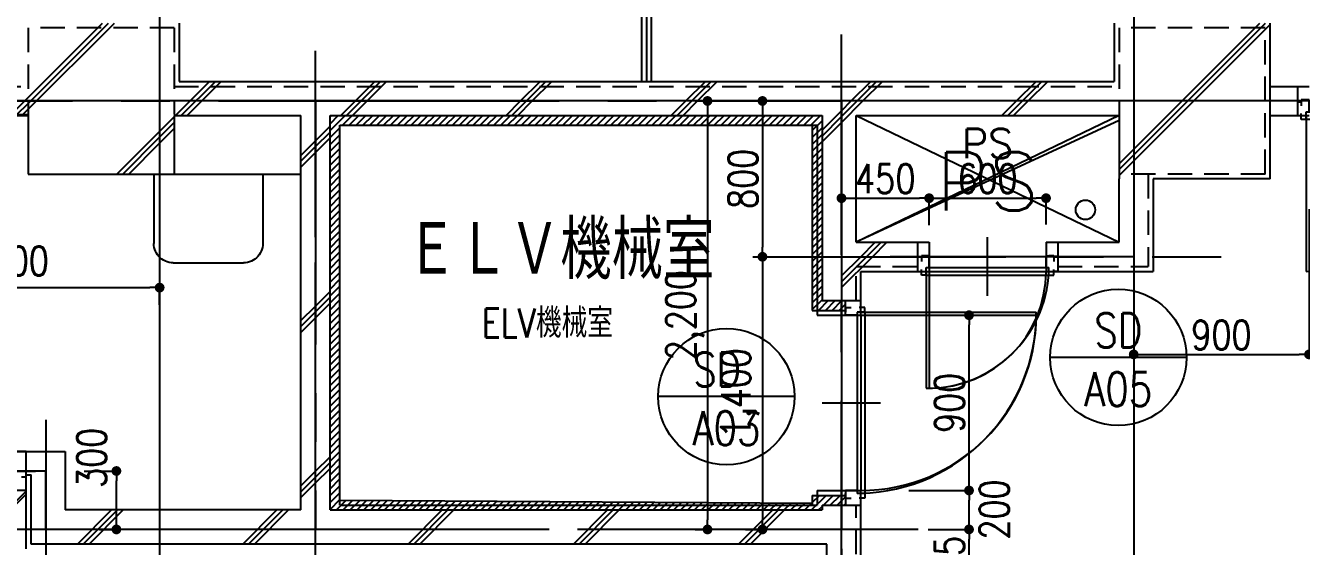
# Model space of a CAD drawing. Header units: millimetres. Extents: x 15495 to 166182, y -39946 to 18307.
# Drawn here: x 40052 to 46602, y -30366 to -27691 of the extents above; entities that cross this region are included whole.
import ezdxf
from ezdxf.enums import TextEntityAlignment as Align

# ---------------------------------------------------------------- set-up
doc = ezdxf.new("R2010")
doc.units = ezdxf.units.MM
doc.header["$LTSCALE"] = 1000
doc.linetypes.add('CENTER', pattern=[2, 1.25, -0.25, 0.25, -0.25])
doc.linetypes.add('DASHED2', pattern=[0.375, 0.25, -0.125])
doc.layers.get('0').update_dxf_attribs({"linetype": 'CONTINUOUS'})
for name, color, linetype in [('1F-A_ELSE-100', 6, 'CONTINUOUS'), ('1F-A_ELSE-50', 6, 'CONTINUOUS'), ('1F-A_EQP-100', 60, 'CONTINUOUS'), ('1F-A_EQP-50', 60, 'CONTINUOUS'), ('1F-DT_ID-100', 13, 'CONTINUOUS'), ('1F-E_DIM-50', 3, 'CONTINUOUS'), ('1F-E_GRID-100', 1, 'CENTER'), ('1F-E_GRID-50', 1, 'CENTER'), ('1F-E_TEXT-100', 3, 'CONTINUOUS'), ('1F-E_TEXT-50', 3, 'CONTINUOUS'), ('1F-F_FINI1-100', 190, 'CONTINUOUS'), ('1F-F_FINI1-50', 190, 'CONTINUOUS'), ('1F-F_FITT1-100', 5, 'CONTINUOUS'), ('1F-F_FITT1-50', 5, 'CONTINUOUS'), ('1F-F_FITT2-50', 1, 'CONTINUOUS'), ('1F-F_HAT1-50', 9, 'CONTINUOUS'), ('1F-F_LAY2-100', 6, 'CONTINUOUS'), ('1F-F_LAY2-50', 6, 'CONTINUOUS'), ('1F-H-AREA-50', 1, 'CENTER'), ('1F-H_LINE1-100', 140, 'CONTINUOUS'), ('1F-H_LINE1-50', 140, 'CONTINUOUS'), ('1F-R_COLM-50', 7, 'CONTINUOUS'), ('1F-R_EWALL-50', 7, 'CONTINUOUS'), ('DT_ID', 13, 'CONTINUOUS'), ('E_TEXT', 3, 'CONTINUOUS'), ('F_FINI1-50', 190, 'CONTINUOUS'), ('F_FITT1-100', 5, 'CONTINUOUS'), ('F_FITT1-50', 5, 'CONTINUOUS')]:
    doc.layers.add(name, color=color, linetype=linetype)
doc.styles.add('DIM', font='romans.shx', dxfattribs={"width": 0.8, "bigfont": 'bigfont.shx'})
doc.styles.add('ROOM', font='romans.shx', dxfattribs={"width": 0.8, "bigfont": 'bigfont.shx'})
doc.styles.get("Standard").update_dxf_attribs({"font": 'txt.shx', "bigfont": 'bigfont.shx'})
doc.dimstyles.new('DIM50_3_3', dxfattribs={"dimscale": 50, "dimtxt": 3, "dimasz": 1, "dimexe": 0, "dimexo": 1, "dimgap": 0.5, "dimtad": 1, "dimdec": 1, "dimdsep": 46, "dimlunit": 6, "dimtxsty": 'DIM', "dimblk1": 'DOT', "dimblk2": 'DOT', "dimsah": 1, "dimcen": 1, "dimclrd": 256, "dimclre": 256, "dimclrt": 256, "dimadec": 0, "dimazin": 0, "dimtfac": 1, "dimtdec": 1, "dimtix": 1, "dimtmove": 2, "dimatfit": 3, "dimldrblk": 'DOT', "dimfxl": 1, "dimtvp": 0.833333, "dimtolj": 1, "dimarcsym": 0})
pattern_1 = [(45, (-28400.75, -11674.75), (-424.264, 424.264), []), (45, (-28370.75, -11674.75), (-424.264, 424.264), []), (45, (-28340.75, -11674.75), (-424.264, 424.264), [])]

# ---------------------------------------------------------------- blocks, each defined once
blk = doc.blocks.new('ROOM')
at = {"layer": 'DT_ID', "flags": 1}
for tag, p in [('室番号', (0, 500)), ('面積', (0, -500)), ('内装制限', (0, -1000)), ('仕上レベル', (0, -1500)), ('スラブレベル', (0, -2000)), ('天井高', (0, -2500)), ('床下地', (0, -3000)), ('床仕上', (0, -3500)), ('巾木高さ', (0, -4000)), ('巾木仕上', (0, -4500)), ('壁下地', (0, -5000)), ('壁仕上', (0, -5500)), ('天井下地', (0, -6000)), ('天井仕上', (0, -6500)), ('見切縁', (0, -7000)), ('備考', (0, -7500))]:
    blk.add_attdef(tag, p, '', height=300, dxfattribs=at)
at = {"layer": 'E_TEXT', "style": 'ROOM', "width": 0.8}
blk.add_attdef('室名', (0, 0), '', height=300, dxfattribs=at)
blk = doc.blocks.new('SD-A05_100')
at = {"layer": 'F_FITT1-100'}
for p, q in [((300, -125), (300, 175)), ((0, 0), (0, -600)), ((0, 0), (600, 0))]:
    blk.add_line(p, q, dxfattribs=at)
blk.add_arc((0, 0), 600, 270, 0, dxfattribs=at)
blk = doc.blocks.new('TATEGU-KIGOU')
at = {"color": 2}
blk.add_line((350, 0), (-350, 0), dxfattribs=at)
blk.add_circle((0, 0), 350, dxfattribs=at)
at = {"color": 2, "style": 'ROOM', "width": 0.8}
for tag, p in [('建具種別', (0, 51.6)), ('建具番号', (0, -250.1))]:
    blk.add_attdef(tag, text='', height=175, dxfattribs=at).set_placement(p, align=Align.CENTER)
at = {"flags": 1}
for tag, p in [('内法寸法（W）', (-414, -713.8)), ('内法寸法（H）', (-414, -1063.8)), ('階', (-373.6, -1414.3)), ('部屋名', (-373.6, -1786.8)), ('メーカー名', (-373.6, -2148.9)), ('値段', (-373.6, -2498.9)), ('重量', (-373.6, -2848.9)), ('建具形状', (-373.6, -3199)), ('開閉方式', (-373.6, -3549)), ('取付場所', (-373.6, -3899)), ('見込', (-373.6, -4296.3)), ('扉厚', (-373.6, -4646.3)), ('仕上', (-373.6, -4996.3)), ('ガラス', (-373.6, -5346.3)), ('建具金物', (-373.6, -5696.3)), ('枠形状', (-373.6, -6046.3)), ('沓摺形状', (-373.6, -6396.3)), ('特記事項', (-373.6, -6746.3)), ('防火性能', (-373.6, -7096.3))]:
    blk.add_attdef(tag, p, '', height=175, dxfattribs=at)
blk = doc.blocks.new('SD-A03_100')
at = {"layer": 'F_FITT1-100'}
for p, q in [((0, 0), (0, -900)), ((0, 0), (900, 0)), ((-200, -450), (100, -450))]:
    blk.add_line(p, q, dxfattribs=at)
blk.add_arc((0, 0), 900, 270, 0, dxfattribs=at)
blk = doc.blocks.new('1F-BLOCK_100')
at = {"layer": '1F-A_ELSE-100'}
for p, q in [((16400, 6575), (16600, 6575)), ((16400, 6425), (16600, 6425))]:
    blk.add_line(p, q, dxfattribs=at)
at = {"layer": '1F-A_ELSE-100', "linetype": 'Continuous'}
blk.add_line((10775, 6125), (11425, 6125), dxfattribs=at)
at = {"layer": '1F-A_ELSE-100'}
blk.add_circle((15452.15, 5941.02), 50, dxfattribs=at)
at = {"layer": '1F-A_EQP-100'}
for p, q in [((10670, 6125), (10670, 5769)), ((11230, 6125), (11230, 5769)), ((10670.55, 5758.55), (10670, 5769)), ((11230, 5769), (11229.45, 5758.55)), ((10672.18, 5748.21), (10670.55, 5758.55)), ((10674.89, 5738.1), (10672.18, 5748.21)), ((10678.65, 5728.33), (10674.89, 5738.1)), ((10683.4, 5719), (10678.65, 5728.33)), ((10689.1, 5710.22), (10683.4, 5719)), ((10695.69, 5702.09), (10689.1, 5710.22)), ((10703.09, 5694.69), (10695.69, 5702.09)), ((11204.31, 5702.09), (11196.91, 5694.69)), ((11210.9, 5710.22), (11204.31, 5702.09)), ((11216.6, 5719), (11210.9, 5710.22)), ((11221.35, 5728.33), (11216.6, 5719)), ((11225.11, 5738.1), (11221.35, 5728.33)), ((11227.81, 5748.21), (11225.11, 5738.1)), ((11229.45, 5758.55), (11227.81, 5748.21)), ((10711.22, 5688.1), (10703.09, 5694.69)), ((10720, 5682.4), (10711.22, 5688.1)), ((10729.33, 5677.65), (10720, 5682.4)), ((10739.1, 5673.89), (10729.33, 5677.65)), ((10749.21, 5671.19), (10739.1, 5673.89)), ((10759.55, 5669.55), (10749.21, 5671.19)), ((10770, 5669), (10759.55, 5669.55)), ((10770, 5669), (11130, 5669)), ((11140.45, 5669.55), (11130, 5669)), ((11150.79, 5671.19), (11140.45, 5669.55)), ((11160.9, 5673.89), (11150.79, 5671.19)), ((11170.67, 5677.65), (11160.9, 5673.89)), ((11180, 5682.4), (11170.67, 5677.65)), ((11188.78, 5688.1), (11180, 5682.4)), ((11196.91, 5694.69), (11188.78, 5688.1))]:
    blk.add_line(p, q, dxfattribs=at)
at = {"layer": '1F-E_GRID-100'}
for p, q in [((10700, 17563.95), (10700, -2342.97)), ((15700, 17563.95), (15700, -2342.97)), ((33306.62, 6500), (-7802.04, 6500))]:
    blk.add_line(p, q, dxfattribs=at)
at = {"layer": '1F-F_FINI1-100'}
for p, q in [((10800, 6900), (10800, 6600)), ((15600, 6900), (15600, 6600)), ((16400, 6100), (16400, 6900)), ((10800, 6600), (15600, 6600)), ((7100.16, 6425), (10025, 6425)), ((10025, 6425), (10025, 6125)), ((10775, 6425), (10775, 6125)), ((10775, 6425), (11425, 6425)), ((11425, 4400), (11425, 6425)), ((14275, 6425), (15625, 6425)), ((14275, 5775), (14275, 6425)), ((11625, 6375), (14075, 6375)), ((11625, 4425), (11625, 6375)), ((14075, 6375), (14075, 5400)), ((15625, 6400), (15625, 6100)), ((10025, 6125), (10775, 6125)), ((15625, 5775), (15625, 6100)), ((15625, 6100), (15625, 6100)), ((15800, 6100), (15800, 5625)), ((16400, 6100), (15800, 6100)), ((14275, 5775), (14650, 5775)), ((14650, 5775), (14650, 5625)), ((15250, 5775), (15625, 5775)), ((15250, 5775), (15250, 5625)), ((14300, 5400), (14300, 5625)), ((14300, 5625), (14650, 5625)), ((15250, 5625), (15800, 5625)), ((14075, 5400), (14300, 5400)), ((9950, 4700), (10215, 4700)), ((10215, 4700), (10215, 4400)), ((10015, 4500), (9950, 4500)), ((10015, 4200), (10015, 4500)), ((14075, 4500), (14300, 4500)), ((14075, 4500), (14075, 4425)), ((14300, 3925), (14300, 4500)), ((11425, 4400), (10215, 4400)), ((11625, 4425), (14075, 4425))]:
    blk.add_line(p, q, dxfattribs=at)
at = {"layer": '1F-F_LAY2-100'}
blk.add_line((10015, 4480.86), (7394.15, 1875), dxfattribs=at)
at = {"layer": '1F-H_LINE1-100'}
for p, q in [((13200, 6600), (13200, 9600)), ((14275, 6425), (15625, 5775)), ((15625, 6400), (14275, 5775))]:
    blk.add_line(p, q, dxfattribs=at)
at = {"layer": '1F-DT_ID-100'}
for p, values in [((15620.95, 5183.19), {'建具種別': 'SD', '建具番号': 'A05'}), ((13609.47, 4982.1), {'建具種別': 'SD ', '建具番号': 'A03'})]:
    blk.add_blockref('TATEGU-KIGOU', p, dxfattribs=at).add_auto_attribs(values)
at = {"layer": '1F-E_TEXT-100'}
ref = blk.add_blockref('ROOM', (11964.33, 5585.22), dxfattribs=at)
ref.add_attrib('室名', 'ＥＬＶ機械室', (11964.33, 5585.22), dxfattribs={"height": 300, "style": 'ROOM', "width": 0.8})
at = {"layer": '1F-F_FITT1-100'}
for name, p in [('SD-A05_100', (14650, 5625)), ('SD-A03_100', (14300, 5400))]:
    blk.add_blockref(name, p, dxfattribs=at)
at = {"layer": '1F-E_TEXT-100'}
blk.add_text('PS', height=300, dxfattribs=at).set_placement((14950, 6087.5), align=Align.MIDDLE)
blk = doc.blocks.new('DOT')
at = {"color": 0, "linetype": 'ByBlock'}
blk.add_line((-0.5, 0), (-1, 0), dxfattribs=at)
at = {"color": 0, "linetype": 'ByBlock', "const_width": 0.5}
blk.add_lwpolyline([(-0.25, 0, 1), (0.25, 0, 1)], format="xyb", close=True, dxfattribs=at)
blk = doc.blocks.new('*D868')
at = {"layer": '1F-E_DIM-50', "lineweight": -2}
for p, q in [((40155.7, -30028.7), (40155.7, -30963.4)), ((39075.7, -30837.1), (39075.7, -30963.4)), ((40105.7, -30963.4), (39125.7, -30963.4))]:
    blk.add_line(p, q, dxfattribs=at)
at = {"layer": '1F-E_DIM-50', "lineweight": -2, "xscale": 50, "yscale": 50, "zscale": 50, "rotation": 180}
blk.add_blockref('DOT', (39075.7, -30963.4), dxfattribs=at)
at = {"layer": '1F-E_DIM-50', "lineweight": -2, "xscale": 50, "yscale": 50, "zscale": 50}
blk.add_blockref('DOT', (40155.7, -30963.4), dxfattribs=at)
at = {"layer": '1F-E_DIM-50', "insert": (39615.7, -30849.1), "char_height": 150, "attachment_point": 5, "style": 'DIM'}
blk.add_mtext('\\A1;1,080', dxfattribs=at)
blk = doc.blocks.new('_DOT')
at = {"color": 0, "linetype": 'ByBlock'}
blk.add_line((-0.5, 0), (-1, 0), dxfattribs=at)
at = {"color": 0, "linetype": 'ByBlock', "const_width": 0.5}
blk.add_lwpolyline([(-0.25, 0, 1), (0.25, 0, 1)], format="xyb", close=True, dxfattribs=at)
blk = doc.blocks.new('*D892')
at = {"layer": '1F-E_DIM-50', "lineweight": -2}
for p, q in [((39140.7, -28778), (39140.7, -29037.3)), ((39190.7, -29037.3), (40690.7, -29037.3)), ((40740.7, -29125.7), (40740.7, -29037.3))]:
    blk.add_line(p, q, dxfattribs=at)
at = {"layer": '1F-E_DIM-50', "lineweight": -2, "xscale": 50, "yscale": 50, "zscale": 50, "rotation": 180}
blk.add_blockref('DOT', (39140.7, -29037.3), dxfattribs=at)
at = {"layer": '1F-E_DIM-50', "lineweight": -2, "xscale": 50, "yscale": 50, "zscale": 50}
blk.add_blockref('DOT', (40740.7, -29037.3), dxfattribs=at)
at = {"layer": '1F-E_DIM-50', "insert": (39940.7, -28923.1), "char_height": 150, "attachment_point": 5, "style": 'DIM'}
blk.add_mtext('\\A1;1,600', dxfattribs=at)
blk = doc.blocks.new('*D869')
at = {"layer": '1F-E_DIM-50', "lineweight": -2}
for p, q in [((40155.7, -30028.7), (40155.7, -30963.4)), ((40740.7, -30403.7), (40740.7, -30963.4)), ((40690.7, -30963.4), (40205.7, -30963.4))]:
    blk.add_line(p, q, dxfattribs=at)
at = {"layer": '1F-E_DIM-50', "lineweight": -2, "xscale": 50, "yscale": 50, "zscale": 50, "rotation": 180}
blk.add_blockref('DOT', (40155.7, -30963.4), dxfattribs=at)
at = {"layer": '1F-E_DIM-50', "lineweight": -2, "xscale": 50, "yscale": 50, "zscale": 50}
blk.add_blockref('DOT', (40740.7, -30963.4), dxfattribs=at)
at = {"layer": '1F-E_DIM-50', "insert": (40448.2, -30863.4), "char_height": 150, "attachment_point": 5, "style": 'DIM'}
blk.add_mtext('\\A1;585', dxfattribs=at)
blk = doc.blocks.new('*D867')
at = {"layer": '1F-E_DIM-50', "lineweight": -2}
for p, q in [((40432.3, -29978.7), (40518.7, -29978.7)), ((40518.7, -30228.7), (40518.7, -30028.7)), ((40432.3, -30278.7), (40518.7, -30278.7))]:
    blk.add_line(p, q, dxfattribs=at)
at = {"layer": '1F-E_DIM-50', "lineweight": -2, "xscale": 50, "yscale": 50, "zscale": 50}
for p, rotation in [((40518.7, -29978.7), 90), ((40518.7, -30278.7), 270)]:
    blk.add_blockref('DOT', p, dxfattribs=dict(at, rotation=rotation))
at = {"layer": '1F-E_DIM-50', "insert": (40391.8, -29911.6), "char_height": 150, "attachment_point": 5, "rotation": 90, "style": 'DIM'}
blk.add_mtext('\\A1;300', dxfattribs=at)
blk = doc.blocks.new('AD-A02_50')
at = {"layer": 'F_FITT1-50'}
for p, q in [((0, 270.2), (0, -221.4)), ((-440, 60), (-440, 30)), ((-440, 60), (-415, 60)), ((-415, 60), (-440, 60)), ((-400, 60), (-440, 60)), ((-440, 60), (-415, 60)), ((-440, 60), (-440, 30)), ((-415, -40), (-415, 0)), ((-415, -40), (-415, 0)), ((-415, 0), (414.7, 0)), ((-400, 0), (-400, 60)), ((400, 0), (400, 60)), ((400, 60), (440, 60)), ((440, 60), (415, 60)), ((415, 60), (440, 60)), ((440, 60), (415, 60)), ((440, 60), (440, 30)), ((440, 60), (440, 30)), ((-440, -40), (-440, -10)), ((-440, -40), (-440, -10)), ((-415, -40), (-440, -40)), ((-415, -20), (-415, -820)), ((-415, -38.5), (414.7, -38.5)), ((415, -40), (440, -40)), ((440, -40), (440, -10)), ((440, -40), (440, -10))]:
    blk.add_line(p, q, dxfattribs=at)
blk.add_arc((-410.5, 5.3), 825.3, 269.69059, 359.63219, dxfattribs=at)
blk = doc.blocks.new('*D845')
at = {"layer": '1F-E_DIM-50', "lineweight": -2}
for p, q in [((45740.7, -28128.7), (45740.7, -29380.2)), ((46640.7, -28633.8), (46640.7, -29380.2)), ((45790.7, -29380.2), (46590.7, -29380.2))]:
    blk.add_line(p, q, dxfattribs=at)
at = {"layer": '1F-E_DIM-50', "lineweight": -2, "xscale": 50, "yscale": 50, "zscale": 50, "rotation": 180}
blk.add_blockref('DOT', (45740.7, -29380.2), dxfattribs=at)
at = {"layer": '1F-E_DIM-50', "lineweight": -2, "xscale": 50, "yscale": 50, "zscale": 50}
blk.add_blockref('DOT', (46640.7, -29380.2), dxfattribs=at)
at = {"layer": '1F-E_DIM-50', "insert": (46190.7, -29280.2), "char_height": 150, "attachment_point": 5, "style": 'DIM'}
blk.add_mtext('\\A1;900', dxfattribs=at)
blk = doc.blocks.new('*D888')
at = {"layer": '1F-E_DIM-50', "lineweight": -2}
for p, q in [((43490.3, -28078.7), (43552.9, -28078.7)), ((43552.9, -28128.7), (43552.9, -30228.7)), ((43490.3, -30278.7), (43552.9, -30278.7))]:
    blk.add_line(p, q, dxfattribs=at)
at = {"layer": '1F-E_DIM-50', "lineweight": -2, "xscale": 50, "yscale": 50, "zscale": 50}
for p, rotation in [((43552.9, -28078.7), 90), ((43552.9, -30278.7), 270)]:
    blk.add_blockref('DOT', p, dxfattribs=dict(at, rotation=rotation))
at = {"layer": '1F-E_DIM-50', "insert": (43438.6, -29178.7), "char_height": 150, "attachment_point": 5, "rotation": 90, "style": 'DIM'}
blk.add_mtext('\\A1;2,200', dxfattribs=at)
blk = doc.blocks.new('*D878')
at = {"layer": '1F-E_DIM-50', "lineweight": -2}
for p, q in [((43882.9, -28078.7), (43835, -28078.7)), ((43835, -28128.7), (43835, -28828.7)), ((43785, -28878.7), (43835, -28878.7))]:
    blk.add_line(p, q, dxfattribs=at)
at = {"layer": '1F-E_DIM-50', "lineweight": -2, "xscale": 50, "yscale": 50, "zscale": 50}
for p, rotation in [((43835, -28078.7), 90), ((43835, -28878.7), 270)]:
    blk.add_blockref('DOT', p, dxfattribs=dict(at, rotation=rotation))
at = {"layer": '1F-E_DIM-50', "insert": (43735, -28478.7), "char_height": 150, "attachment_point": 5, "rotation": 90, "style": 'DIM'}
blk.add_mtext('\\A1;800', dxfattribs=at)
blk = doc.blocks.new('SD-A05_50')
at = {"layer": 'F_FINI1-50'}
for p, q in [((-360, 55.4), (-340, 55.4)), ((360, 55.4), (340, 55.4)), ((-360, -20.3), (-340, -20.3)), ((360, -20.3), (340, -20.3))]:
    blk.add_line(p, q, dxfattribs=at)
at = {"layer": 'F_FITT1-50'}
for p, q in [((0, -145.3), (0, 154.7)), ((-340, 59.7), (-340, 29.7)), ((-340, 59.7), (-315, 59.7)), ((-300, 59.7), (-340, 59.7)), ((-315, 59.7), (-340, 59.7)), ((-340, 59.7), (-315, 59.7)), ((-340, 59.7), (-340, 29.7)), ((-315, 0), (315, 0)), ((-315, -40.3), (-315, 0)), ((-300, -0.3), (-300, 59.7)), ((300, -0.3), (300, 59.7)), ((300, 59.7), (340, 59.7)), ((340, 59.7), (315, 59.7)), ((315, 59.7), (340, 59.7)), ((340, 59.7), (315, 59.7)), ((315, -40.3), (315, 0)), ((340, 59.7), (340, 29.7)), ((340, 59.7), (340, 29.7)), ((-340, -40.3), (-340, -10.3)), ((-340, -40.3), (-340, -10.3)), ((-315, -40.3), (-340, -40.3)), ((-315, -20.3), (-315, -620.3)), ((-315, -40.3), (315, -40.3)), ((315, -40.3), (340, -40.3)), ((340, -40.3), (340, -10.3)), ((340, -40.3), (340, -10.3))]:
    blk.add_line(p, q, dxfattribs=at)
blk.add_arc((-310.7, 6), 626.2, 269.60632, 357.59931, dxfattribs=at)
blk = doc.blocks.new('SD-A03_50')
at = {"layer": 'F_FITT1-50'}
for p, q in [((20, 490), (50, 490)), ((20, 490), (50, 490)), ((20, 450), (20, 490)), ((20, 490), (20, 465)), ((20, 465), (20, 490)), ((20, 490), (20, 465)), ((80, 465), (80, -465)), ((120, 465), (80, 465)), ((120, 465), (80, 465)), ((120, 490), (90, 490)), ((120, 490), (90, 490)), ((100, 465), (1000, 465)), ((120, 465), (120, 490)), ((120, 465), (120, -465)), ((80, 450), (20, 450)), ((-100, 0), (200, 0)), ((20, -450), (20, -490)), ((80, -450), (20, -450)), ((20, -490), (20, -465)), ((20, -465), (20, -490)), ((20, -490), (20, -465)), ((20, -490), (50, -490)), ((20, -490), (50, -490)), ((120, -465), (80, -465)), ((120, -465), (80, -465)), ((120, -490), (90, -490)), ((120, -490), (90, -490)), ((120, -465), (120, -490))]:
    blk.add_line(p, q, dxfattribs=at)
blk.add_arc((74, 460.7), 926, 271.61033, 0.26805, dxfattribs=at)
blk = doc.blocks.new('*D822')
at = {"layer": '1F-E_DIM-50', "lineweight": -2}
for p, q in [((44577, -29178.7), (44895.4, -29178.7)), ((44895.4, -30028.7), (44895.4, -29228.7)), ((44585.6, -30078.7), (44895.4, -30078.7))]:
    blk.add_line(p, q, dxfattribs=at)
at = {"layer": '1F-E_DIM-50', "lineweight": -2, "xscale": 50, "yscale": 50, "zscale": 50}
for p, rotation in [((44895.4, -29178.7), 90), ((44895.4, -30078.7), 270)]:
    blk.add_blockref('DOT', p, dxfattribs=dict(at, rotation=rotation))
at = {"layer": '1F-E_DIM-50', "insert": (44795.4, -29628.7), "char_height": 150, "attachment_point": 5, "rotation": 90, "style": 'DIM'}
blk.add_mtext('\\A1;900', dxfattribs=at)
blk = doc.blocks.new('*D883')
at = {"layer": '1F-E_DIM-50', "lineweight": -2}
for p, q in [((43785, -28878.7), (43835, -28878.7)), ((43835, -28928.7), (43835, -30228.7)), ((43747.9, -30278.7), (43835, -30278.7))]:
    blk.add_line(p, q, dxfattribs=at)
at = {"layer": '1F-E_DIM-50', "lineweight": -2, "xscale": 50, "yscale": 50, "zscale": 50}
for p, rotation in [((43835, -28878.7), 90), ((43835, -30278.7), 270)]:
    blk.add_blockref('DOT', p, dxfattribs=dict(at, rotation=rotation))
at = {"layer": '1F-E_DIM-50', "insert": (43720.7, -29578.7), "char_height": 150, "attachment_point": 5, "rotation": 90, "style": 'DIM'}
blk.add_mtext('\\A1;1,400', dxfattribs=at)
blk = doc.blocks.new('*D824')
at = {"layer": '1F-E_DIM-50', "lineweight": -2}
for p, q in [((44603.9, -30078.7), (44895.4, -30078.7)), ((44895.4, -30228.7), (44895.4, -30128.7)), ((44684.9, -30278.7), (44895.4, -30278.7))]:
    blk.add_line(p, q, dxfattribs=at)
at = {"layer": '1F-E_DIM-50', "lineweight": -2, "xscale": 50, "yscale": 50, "zscale": 50}
for p, rotation in [((44895.4, -30078.7), 90), ((44895.4, -30278.7), 270)]:
    blk.add_blockref('DOT', p, dxfattribs=dict(at, rotation=rotation))
at = {"layer": '1F-E_DIM-50', "insert": (45024.9, -30176.5), "char_height": 150, "attachment_point": 5, "rotation": 90, "style": 'DIM'}
blk.add_mtext('\\A1;200', dxfattribs=at)
blk = doc.blocks.new('*D823')
at = {"layer": '1F-E_DIM-50', "lineweight": -2}
for p, q in [((44684.9, -30278.7), (44895.4, -30278.7)), ((44895.4, -30603.7), (44895.4, -30328.7)), ((44604.6, -30653.7), (44895.4, -30653.7))]:
    blk.add_line(p, q, dxfattribs=at)
at = {"layer": '1F-E_DIM-50', "lineweight": -2, "xscale": 50, "yscale": 50, "zscale": 50}
for p, rotation in [((44895.4, -30278.7), 90), ((44895.4, -30653.7), 270)]:
    blk.add_blockref('DOT', p, dxfattribs=dict(at, rotation=rotation))
at = {"layer": '1F-E_DIM-50', "insert": (44795.4, -30466.2), "char_height": 150, "attachment_point": 5, "rotation": 90, "style": 'DIM'}
blk.add_mtext('\\A1;375', dxfattribs=at)
blk = doc.blocks.new('*D847')
at = {"layer": '1F-E_DIM-50', "lineweight": -2}
for p, q in [((44690.7, -28717), (44690.7, -28577.9)), ((44740.7, -28577.9), (45240.7, -28577.9)), ((45290.7, -28712.7), (45290.7, -28577.9))]:
    blk.add_line(p, q, dxfattribs=at)
at = {"layer": '1F-E_DIM-50', "lineweight": -2, "xscale": 50, "yscale": 50, "zscale": 50, "rotation": 180}
blk.add_blockref('DOT', (44690.7, -28577.9), dxfattribs=at)
at = {"layer": '1F-E_DIM-50', "lineweight": -2, "xscale": 50, "yscale": 50, "zscale": 50}
blk.add_blockref('DOT', (45290.7, -28577.9), dxfattribs=at)
at = {"layer": '1F-E_DIM-50', "insert": (44990.7, -28477.9), "char_height": 150, "attachment_point": 5, "style": 'DIM'}
blk.add_mtext('\\A1;600', dxfattribs=at)
blk = doc.blocks.new('*D846')
at = {"layer": '1F-E_DIM-50', "lineweight": -2}
for p, q in [((44240.7, -28536.5), (44240.7, -28577.9)), ((44290.7, -28577.9), (44640.7, -28577.9)), ((44690.7, -28717), (44690.7, -28577.9))]:
    blk.add_line(p, q, dxfattribs=at)
at = {"layer": '1F-E_DIM-50', "lineweight": -2, "xscale": 50, "yscale": 50, "zscale": 50, "rotation": 180}
blk.add_blockref('DOT', (44240.7, -28577.9), dxfattribs=at)
at = {"layer": '1F-E_DIM-50', "lineweight": -2, "xscale": 50, "yscale": 50, "zscale": 50}
blk.add_blockref('DOT', (44690.7, -28577.9), dxfattribs=at)
at = {"layer": '1F-E_DIM-50', "insert": (44465.7, -28477.9), "char_height": 150, "attachment_point": 5, "style": 'DIM'}
blk.add_mtext('\\A1;450', dxfattribs=at)
blk = doc.blocks.new('1F-BLOCK_50')
at = {"layer": '1F-F_HAT1-50'}
h = blk.add_hatch(dxfattribs=at)
h.set_pattern_fill('RC4', color=256, scale=30, style=0)
h.set_pattern_definition(pattern_1)
h.paths.add_polyline_path([(10700, 6500), (10014.71, 6500), (10025, 6430), (10025, 6125), (10700, 6125)])
h.paths.add_polyline_path([(10700, 6900), (10000, 6900), (10000, 6600), (10014.71, 6500), (10700, 6500)])
h = blk.add_hatch(dxfattribs=at)
h.set_pattern_fill('RC4', color=256, scale=30, style=0)
h.set_pattern_definition(pattern_1)
h.paths.add_polyline_path([(11425, 6425), (11425, 4400), (10700, 4400), (10700, 4300), (11500, 4300), (11500, 6500), (10700, 6500), (10700, 6125), (10775, 6125), (10775, 6425)])
h.paths.add_polyline_path([(11500, 4225), (11500, 4300), (10700, 4300), (10700, 4225)])
h.paths.add_polyline_path([(11500, 6500), (11500, 6600), (10800, 6600), (10800, 6900), (10700, 6900), (10700, 6500)])
h = blk.add_hatch(dxfattribs=at)
h.set_pattern_fill('RC4', color=256, scale=30, style=0)
h.set_pattern_definition(pattern_1)
h.paths.add_polyline_path([(14200, 6600), (14200, 6500), (15700, 6500), (15700, 6900), (15600, 6900), (15600, 6600)])
h = blk.add_hatch(dxfattribs=at)
h.set_pattern_fill('RC4', color=256, scale=30, style=0)
h.set_pattern_definition(pattern_1)
h.paths.add_polyline_path([(16400, 6500), (16400, 6900), (15700, 6900), (15700, 6500)])
h.paths.add_polyline_path([(16400, 6100), (16400, 6500), (15700, 6500), (15700, 5700), (15800, 5700), (15800, 6100)])
h = blk.add_hatch(dxfattribs=at)
h.set_pattern_fill('RC4', color=256, scale=30, style=0)
h.set_pattern_definition(pattern_1)
h.paths.add_polyline_path([(10025, 6500), (7051.7, 6500), (7051.7, 6430), (10025, 6430)])
h.paths.add_polyline_path([(10025, 6600), (7051.7, 6600), (7051.7, 6500), (10025, 6500)])
h = blk.add_hatch(dxfattribs=at)
h.set_pattern_fill('RC4', color=256, scale=30, style=0)
h.set_pattern_definition(pattern_1)
h.paths.add_polyline_path([(14200, 6500), (14200, 6600), (11500, 6600), (11500, 6500)])
h = blk.add_hatch(dxfattribs=at)
h.set_pattern_fill('RC4', color=256, scale=30, style=0)
h.set_pattern_definition(pattern_1)
h.paths.add_polyline_path([(14200, 4300), (11500, 4300), (11500, 4225), (14125, 4225), (14125, 3965), (14200, 3965)])
h.paths.add_polyline_path([(14275, 4300), (14200, 4300), (14200, 3985), (14275, 3985)])
h.paths.add_polyline_path([(14200, 4425), (14100, 4425), (14100, 4400), (11575, 4400), (11575, 6425), (14100, 6425), (14100, 5700), (14200, 5700), (14200, 6500), (11500, 6500), (11500, 4300), (14200, 4300)])
h.paths.add_polyline_path([(14275, 4425), (14200, 4425), (14200, 4300), (14275, 4300)])
h = blk.add_hatch(dxfattribs=at)
h.set_pattern_fill('RC4', color=256, scale=30, style=0)
h.set_pattern_definition(pattern_1)
h.paths.add_polyline_path([(14590, 5700), (14590, 5775), (14275, 5775), (14275, 6425), (15625, 6425), (15625, 6100), (15625, 5775), (15310, 5775), (15310, 5700), (15700, 5700), (15700, 6500), (14200, 6500), (14200, 5700)])
h.paths.add_polyline_path([(14233.21, 6213.31), (14616.79, 6213.31), (14616.79, 5988.31), (14233.21, 5988.31)], flags=24)
h = blk.add_hatch(dxfattribs=at)
h.set_pattern_fill('ANSI31', color=256, scale=200, style=0)
h.set_pattern_definition([(45, (-28007.75, 19489.847), (-17.67767, 17.67767), [])])
h.paths.add_polyline_path([(14050, 5425), (14220, 5425), (14220, 5475), (14100, 5475), (14100, 6425), (11575, 6425), (11575, 4400), (14100, 4400), (14100, 4425), (14220, 4425), (14220, 4475), (14050, 4475), (14050, 4435), (11625, 4450), (11625, 6375), (14050, 6375)])
h = blk.add_hatch(dxfattribs=at)
h.set_pattern_fill('RC4', color=256, scale=30, style=0)
h.set_pattern_definition(pattern_1)
h.paths.add_polyline_path([(14590, 5700), (14200, 5700), (14200, 5475), (14300, 5475), (14300, 5625), (14590, 5625)])
h = blk.add_hatch(dxfattribs=at)
h.set_pattern_fill('RC4', color=256, scale=30, style=0)
h.set_pattern_definition(pattern_1)
h.paths.add_polyline_path([(15700, 5625), (15700, 5700), (15310, 5700), (15310, 5625)])
h = blk.add_hatch(dxfattribs=at)
h.set_pattern_fill('RC4', color=256, scale=30, style=0)
h.set_pattern_definition(pattern_1)
h.paths.add_polyline_path([(10040, 4300), (10115, 4300), (10115, 4600), (10015, 4600), (10015, 4580), (10040, 4580)])
h.paths.add_polyline_path([(10115, 4300), (10700, 4300), (10700, 4400), (10215, 4400), (10215, 4600), (10115, 4600)])
h.paths.add_polyline_path([(10215, 4600), (10215, 4700), (10115, 4700), (10115, 4600)])
h.paths.add_polyline_path([(10115, 4700), (10015, 4700), (10015, 4600), (10115, 4600)])
h.paths.add_polyline_path([(10040, 4300), (10040, 4225), (10115, 4225), (10115, 4300)])
h.paths.add_polyline_path([(10700, 4225), (10700, 4300), (10115, 4300), (10115, 4225)])
at = {"layer": '1F-A_ELSE-50'}
for p, q in [((16400, 6575), (16540, 6575)), ((16540, 6575), (16540, 6425)), ((16400, 6425), (16540, 6425))]:
    blk.add_line(p, q, dxfattribs=at)
at = {"layer": '1F-A_ELSE-50', "linetype": 'Continuous'}
blk.add_line((10775, 6125), (11425, 6125), dxfattribs=at)
at = {"layer": '1F-A_ELSE-50'}
blk.add_circle((15452.15, 5941.02), 50, dxfattribs=at)
at = {"layer": '1F-A_EQP-50'}
for p, q in [((10670, 6125), (10670, 5769)), ((11230, 6125), (11230, 5769)), ((10670.55, 5758.55), (10670, 5769)), ((11230, 5769), (11229.45, 5758.55)), ((10672.18, 5748.21), (10670.55, 5758.55)), ((10674.89, 5738.1), (10672.18, 5748.21)), ((10678.65, 5728.33), (10674.89, 5738.1)), ((10683.4, 5719), (10678.65, 5728.33)), ((10689.1, 5710.22), (10683.4, 5719)), ((10695.69, 5702.09), (10689.1, 5710.22)), ((10703.09, 5694.69), (10695.69, 5702.09)), ((11204.31, 5702.09), (11196.91, 5694.69)), ((11210.9, 5710.22), (11204.31, 5702.09)), ((11216.6, 5719), (11210.9, 5710.22)), ((11221.35, 5728.33), (11216.6, 5719)), ((11225.11, 5738.1), (11221.35, 5728.33)), ((11227.81, 5748.21), (11225.11, 5738.1)), ((11229.45, 5758.55), (11227.81, 5748.21)), ((10711.22, 5688.1), (10703.09, 5694.69)), ((10720, 5682.4), (10711.22, 5688.1)), ((10729.33, 5677.65), (10720, 5682.4)), ((10739.1, 5673.89), (10729.33, 5677.65)), ((10749.21, 5671.19), (10739.1, 5673.89)), ((10759.55, 5669.55), (10749.21, 5671.19)), ((10770, 5669), (10759.55, 5669.55)), ((10770, 5669), (11130, 5669)), ((11140.45, 5669.55), (11130, 5669)), ((11150.79, 5671.19), (11140.45, 5669.55)), ((11160.9, 5673.89), (11150.79, 5671.19)), ((11170.67, 5677.65), (11160.9, 5673.89)), ((11180, 5682.4), (11170.67, 5677.65)), ((11188.78, 5688.1), (11180, 5682.4)), ((11196.91, 5694.69), (11188.78, 5688.1))]:
    blk.add_line(p, q, dxfattribs=at)
at = {"layer": '1F-E_GRID-50'}
for p, q in [((10700, 16639.66), (10700, -2700)), ((15700, 16639.66), (15700, -2700)), ((14200, 1709.52), (14200, 6841.87)), ((11500, 3920.73), (11500, 6757.69)), ((31753.06, 6500), (-4233.66, 6500)), ((13794.28, 5700), (16148.66, 5700)), ((10115, 4863.47), (10115, 3812.87)), ((8812.54, 4600), (10379.46, 4600)), ((14594.23, 4300), (9861.24, 4300))]:
    blk.add_line(p, q, dxfattribs=at)
at = {"layer": '1F-F_FINI1-50'}
for p, q in [((10800, 6900), (10800, 6600)), ((15600, 6900), (15600, 6600)), ((16400, 6100), (16400, 6900)), ((10800, 6600), (15600, 6600)), ((16540, 6495), (16560, 6495)), ((7100.23, 6430), (10025, 6430)), ((10025, 6430), (10025, 6125)), ((10775, 6425), (10775, 6125)), ((10775, 6425), (11425, 6425)), ((11425, 4400), (11425, 6425)), ((14275, 5775), (14275, 6425)), ((14275, 6425), (15625, 6425)), ((15625, 6425), (15625, 6100)), ((16540, 6425), (16560, 6425)), ((11625, 6375), (14050, 6375)), ((11625, 4450), (11625, 6375)), ((14050, 6375), (14050, 5425)), ((10025, 6125), (10775, 6125)), ((15625, 6100), (15625, 6100)), ((15625, 5775), (15625, 6100)), ((16400, 6100), (15800, 6100)), ((15800, 6100), (15800, 5625)), ((14275, 5775), (14590, 5775)), ((15310, 5775), (15625, 5775)), ((14300, 5440), (14300, 5625)), ((14300, 5625), (14590, 5625)), ((15310, 5625), (15800, 5625)), ((14220, 5425), (14220, 5475)), ((14050, 5425), (14220, 5425)), ((10015, 4700), (10215, 4700)), ((10015, 4200), (10015, 4700)), ((10215, 4700), (10215, 4400)), ((10015, 4568.79), (9990, 4568.79)), ((10015, 4500), (9990, 4500)), ((14050, 4475), (14050, 4420)), ((14050, 4475), (14220, 4475)), ((14220, 4475), (14220, 4425)), ((14300, 3965), (14300, 4460)), ((11425, 4400), (10215, 4400)), ((11625, 4450), (14050, 4435))]:
    blk.add_line(p, q, dxfattribs=at)
at = {"layer": '1F-F_FITT1-50'}
for p, q in [((14590, 5775), (14590, 5625)), ((15310, 5775), (15310, 5625))]:
    blk.add_line(p, q, dxfattribs=at)
at = {"layer": '1F-F_FITT2-50'}
blk.add_line((10015, 4700), (9135, 4700), dxfattribs=at)
at = {"layer": '1F-F_LAY2-50'}
blk.add_line((10015, 4495.86), (7394.15, 1875), dxfattribs=at)
at = {"layer": '1F-H-AREA-50'}
for points in [[(500, 13000), (26400, 13000), (26400, 6500), (500, 6500)], [(11500, 6500), (14200, 6500), (14200, 4300), (11500, 4300)]]:
    blk.add_lwpolyline(points, close=True, dxfattribs=at)
blk.add_lwpolyline([(7002.84, 6500), (11500, 6500), (11500, 4300), (10115, 4300), (10115, 4600), (9035, 4600), (9035, 4299.89, -0.4228622)], format="xyb", close=True, dxfattribs=at)
blk.add_lwpolyline([(14200, 2700), (21900, 2700), (21900, 0), (25800, 0), (25800, 2400), (26400, 2400), (26400, 6500), (15700, 6500), (15700, 5700), (14200, 5700), (14200, 2700)], dxfattribs=at)
at = {"layer": '1F-H_LINE1-50'}
for p, q in [((13175, 6600), (13175, 9590)), ((13225, 6600), (13225, 9590)), ((15625, 6425), (14275, 5775)), ((14275, 6425), (15625, 5775))]:
    blk.add_line(p, q, dxfattribs=at)
at = {"layer": '1F-R_COLM-50', "linetype": 'DASHED2', "ltscale": 0.5}
for p, q in [((10775, 6875), (10025, 6875)), ((10025, 6875), (10025, 6430)), ((10775, 6875), (10775, 6430)), ((16375, 6875), (15625, 6875)), ((15625, 6875), (15625, 6425)), ((16375, 6125), (16375, 6875)), ((16375, 6125), (15625, 6125))]:
    blk.add_line(p, q, dxfattribs=at)
at = {"layer": '1F-R_EWALL-50', "linetype": 'DASHED2', "ltscale": 0.5}
for p, q in [((675, 6575), (10025, 6575)), ((10775, 6575), (15625, 6575)), ((15775, 6125), (15775, 5650)), ((14275, 5475), (14275, 5650)), ((14275, 5650), (14590, 5650)), ((15310, 5650), (15775, 5650)), ((14275, 3985), (14275, 4425))]:
    blk.add_line(p, q, dxfattribs=at)
at = {"layer": '1F-R_EWALL-50'}
for p, q in [((11575, 6425), (14100, 6425)), ((11575, 4400), (11575, 6425)), ((14100, 6425), (14100, 5475)), ((14100, 5475), (14300, 5475)), ((10015, 4580), (10040, 4580)), ((10040, 4225), (10040, 4580)), ((11575, 4400), (14100, 4400)), ((14100, 4425), (14300, 4425)), ((14100, 4425), (14100, 4400)), ((14125, 4225), (10040, 4225)), ((14125, 3965), (14125, 4225))]:
    blk.add_line(p, q, dxfattribs=at)
at = {"layer": '1F-E_TEXT-50'}
ref = blk.add_blockref('ROOM', (12353.46, 5284.95), dxfattribs=dict(at, xscale=0.5, yscale=0.5, zscale=0.5))
ref.add_attrib('室名', 'ELV機械室', (12353.46, 5284.95), dxfattribs={"height": 150, "style": 'ROOM', "width": 0.8})
at = {"layer": '1F-F_FITT1-50'}
for name, p in [('AD-A02_50', (17000, 6445)), ('SD-A05_50', (14950, 5645.25)), ('SD-A03_50', (14200, 4950))]:
    blk.add_blockref(name, p, dxfattribs=at)
at = {"layer": '1F-E_TEXT-50'}
blk.add_text('PS', height=150, dxfattribs=at).set_placement((14950, 6281.45), align=Align.MIDDLE)
at = {"layer": '1F-E_DIM-50'}
for base, p1, p2, picture, middle in [((13512.21, 4300), (13399.63, 6500), (13399.63, 4300), '*D888', (13397.93, 5400)), ((13794.28, 5700), (13792.24, 6500), (13794.28, 5700), '*D878', (13694.28, 6100)), ((13794.28, 4300), (13794.28, 5700), (13657.16, 4300), '*D883', (13679.99, 5000)), ((14854.68, 5400), (14494.91, 4500), (14486.33, 5400), '*D822', (14754.68, 4950)), ((14854.68, 4300), (14513.85, 3925), (14594.23, 4300), '*D823', (14754.68, 4112.5))]:
    dim = blk.add_linear_dim(base=base, p1=p1, p2=p2, angle=90, dimstyle='DIM50_3_3', dxfattribs=at)
    dim.commit()
    dim.dimension.update_dxf_attribs({"geometry": picture, "text_midpoint": middle, "insert": (-30040.71, 34578.74)})
for base, p1, p2, picture, middle in [((16600, 5198.5), (15700, 6500), (16600, 5994.89), '*D845', (16150, 5298.5)), ((14650, 6000.81), (14200, 5992.19), (14650, 5811.76), '*D846', (14425, 6100.81)), ((15250, 6000.81), (14650, 5811.76), (15250, 5816.01), '*D847', (14950, 6100.81)), ((10700, 5541.39), (9100, 5850.77), (10700, 5402.99), '*D892', (9900, 5655.68)), ((9035, 3615.34), (10115, 4600), (9035, 3791.61), '*D868', (9575, 3729.63)), ((10115, 3615.34), (10700, 4225), (10115, 4600), '*D869', (10407.5, 3715.34))]:
    dim = blk.add_linear_dim(base=base, p1=p1, p2=p2, dimstyle='DIM50_3_3', dxfattribs=at)
    dim.commit()
    dim.dimension.update_dxf_attribs({"geometry": picture, "text_midpoint": middle, "insert": (-30040.71, 34578.74)})
for base, p1, p2, picture, middle in [((10477.97, 4600), (10341.64, 4300), (10341.64, 4600), '*D867', (10351.04, 4667.18)), ((14854.68, 4500), (14594.23, 4300), (14513.17, 4500), '*D824', (14984.23, 4402.23))]:
    dim = blk.add_linear_dim(base=base, p1=p1, p2=p2, angle=90, dimstyle='DIM50_3_3', dxfattribs=at)
    dim.commit()
    dim.dimension.update_dxf_attribs({"geometry": picture, "text_midpoint": middle, "dimtype": 128, "insert": (-30040.71, 34578.74)})

msp = doc.modelspace()

# ---------------------------------------------------------------- block references
for name in ['1F-BLOCK_100', '1F-BLOCK_50']:
    msp.add_blockref(name, (30040.7, -34578.7))

doc.saveas('drawing.dxf')
